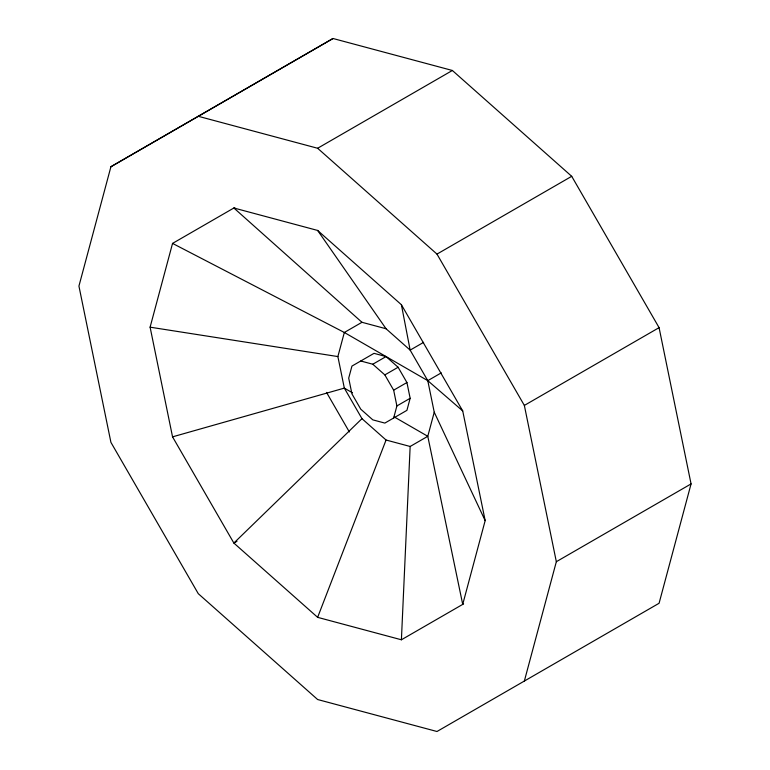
<?xml version="1.0" encoding="UTF-8"?>
<svg xmlns="http://www.w3.org/2000/svg" width="770" height="770" viewBox="0 0 770 770"><rect width="100%" height="100%" fill="white"/><g stroke="black" fill="none" stroke-linecap="round" stroke-linejoin="round"><path stroke-width="1.16" d="M234.734 207.505L172.547 243.407L150.102 327.173L172.547 436.85L233.868 543.062L317.635 617.347L401.401 639.783L410.15 446.475L427.783 436.292L434.242 412.21L427.783 380.659L410.15 350.119L386.059 328.752L317.635 230.442L233.868 207.996L361.967 322.293L386.059 328.752M110.918 166.734L78.935 286.084L110.918 442.355L198.285 593.689L317.635 699.526L436.985 731.5L659.082 603.266L691.065 483.916L659.082 327.645L571.715 176.311L452.365 70.474L333.015 38.5L110.918 166.734L333.015 38.5M410.15 446.475L386.059 440.026L361.967 418.659L344.334 388.119L337.876 356.568L344.334 332.476L361.967 322.293M393.663 417.994L396.887 405.954L393.663 390.178L384.846 374.903L372.796 364.229L360.755 360.995M410.15 398.292L406.926 410.343L384.846 423.086L372.796 419.862L360.755 409.178L351.938 393.903L348.704 378.137L351.938 366.087L374.018 353.343L386.059 356.568L398.109 367.252L406.926 382.526L410.15 398.292L396.887 405.954M317.635 230.442L401.401 304.728L462.722 410.93L485.167 520.616L462.722 604.383L427.783 436.292L394.202 416.907M524.351 681.055L556.335 561.705L524.351 405.424L436.985 254.1L317.635 148.263L198.285 116.289M317.635 617.347L386.059 440.026M361.967 418.659L233.868 543.062L236.977 541.272M317.635 148.263L452.365 70.474M436.985 254.1L571.715 176.311M372.796 364.229L386.059 356.568M423.615 342.342L410.15 350.119L401.401 304.728M384.846 374.903L398.109 367.252M393.663 390.178L406.926 382.526M172.547 243.407L344.334 332.476L427.783 380.659L441.258 372.882M524.351 405.424L659.082 327.645M401.401 639.783L463.588 603.882M556.335 561.705L691.065 483.916M172.547 436.85L344.334 388.119L352.477 392.815M150.102 327.173L337.876 356.568M427.783 380.659L462.722 410.93M326.519 392.392L349.359 431.96M434.242 412.21L485.167 520.616"/></g></svg>
